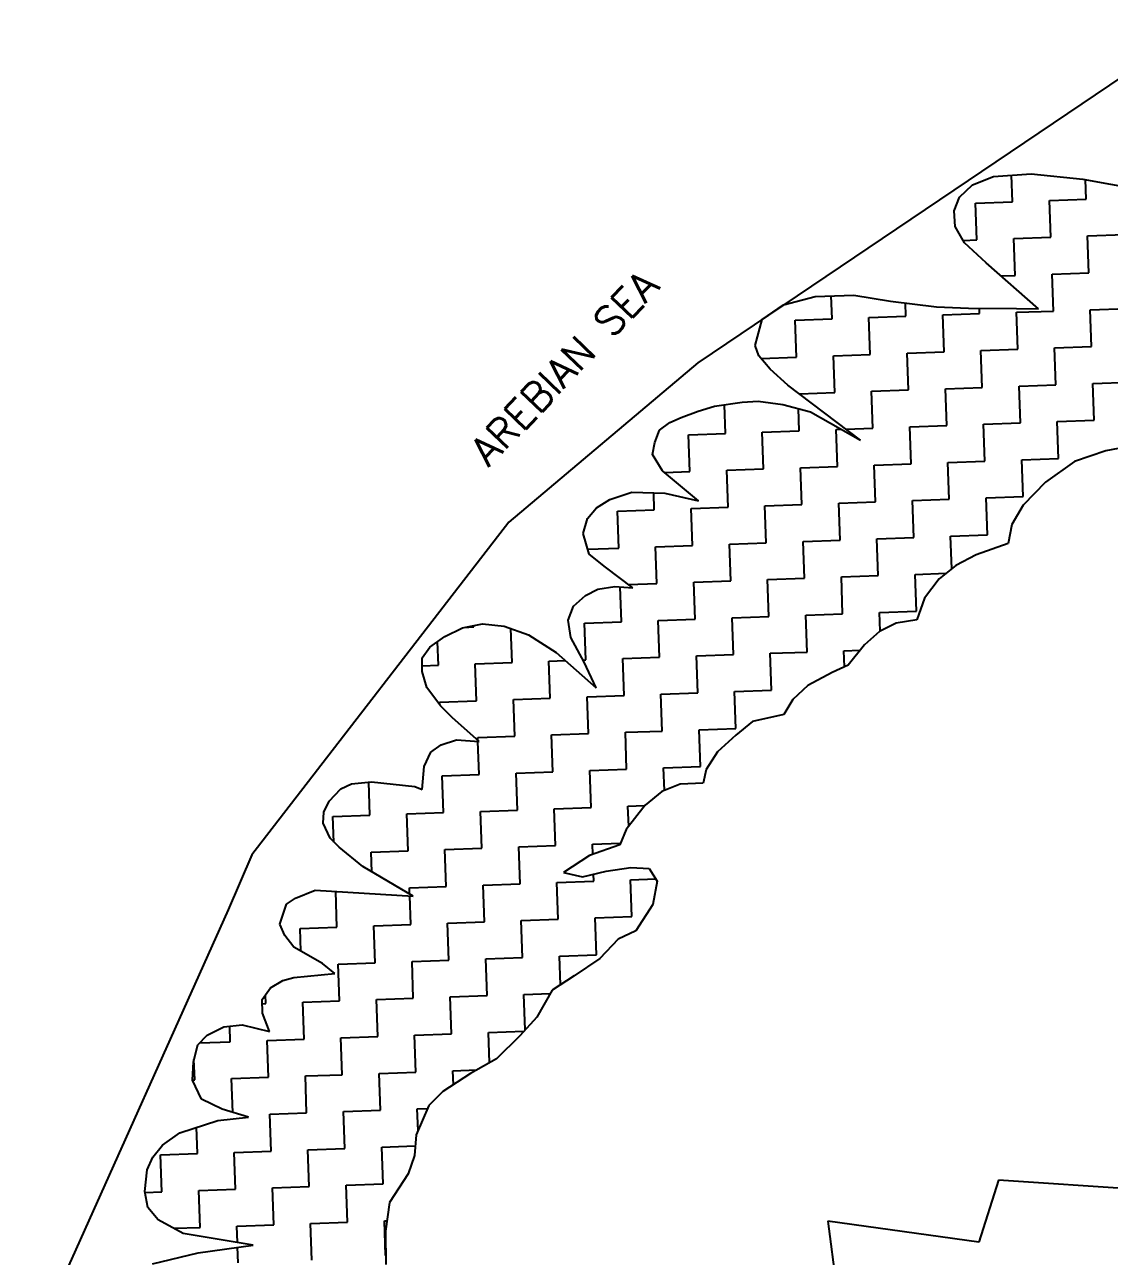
# Model space of a CAD drawing. Header units: metres. Extents: x 267220 to 268866, y 2134324 to 2136627.
# Drawn here: x 267323 to 267769, y 2136059 to 2136565 of the extents above; entities that cross this region are included whole.
import ezdxf

# ---------------------------------------------------------------- set-up
doc = ezdxf.new("R2010")
doc.units = ezdxf.units.M
for name, color, linetype in [('POLY_HATCH', 12, 'Continuous'), ('POLY_PARCEL', 6, 'Continuous'), ('TEXT_MAPOUT', 7, 'Continuous'), ('V_BOUND_LINE', 7, 'Continuous')]:
    doc.layers.add(name, color=color, linetype=linetype)
doc.styles.get("Standard").update_dxf_attribs({"font": 'simplex.shx'})

msp = doc.modelspace()

# ---------------------------------------------------------------- linework, layer by layer
at = {"layer": 'POLY_HATCH'}
for p, q in [((267706.93, 2136494.18), (267712.32, 2136499.3)), ((267712.32, 2136499.3), (267720.99, 2136502.61)), ((267720.99, 2136502.61), (267736.39, 2136503.8)), ((267736.39, 2136503.8), (267757.69, 2136501.56)), ((267757.69, 2136501.56), (267780.35, 2136497.44)), ((267704.78, 2136488.53), (267706.93, 2136494.18)), ((267705.22, 2136482.12), (267704.78, 2136488.53)), ((267709.1, 2136475.4), (267705.22, 2136482.12)), ((267717.97, 2136467.25), (267709.1, 2136475.4)), ((267739.44, 2136448.31), (267717.97, 2136467.25)), ((267634.78, 2136449.9), (267647.72, 2136453.39)), ((267647.72, 2136453.39), (267663.57, 2136453.95)), ((267663.57, 2136453.95), (267678.66, 2136451.49)), ((267625.99, 2136443.97), (267634.78, 2136449.9)), ((267678.66, 2136451.49), (267697.61, 2136449.17)), ((267697.61, 2136449.17), (267710.71, 2136448.57)), ((267710.71, 2136448.57), (267730.43, 2136448.41)), ((267730.43, 2136448.41), (267739.44, 2136448.31)), ((267623.15, 2136433.22), (267625.99, 2136443.97)), ((267624.58, 2136428.99), (267623.15, 2136433.22)), ((267629.28, 2136423.59), (267624.58, 2136428.99)), ((267636.59, 2136416.99), (267629.28, 2136423.59)), ((267666.34, 2136394.38), (267636.59, 2136416.99)), ((267599.67, 2136406.35), (267606.46, 2136408.31)), ((267606.46, 2136408.31), (267617.76, 2136410)), ((267617.76, 2136410), (267624.39, 2136410.45)), ((267624.39, 2136410.45), (267634.51, 2136409.1)), ((267634.51, 2136409.1), (267645.77, 2136406.07)), ((267588.04, 2136401.65), (267592.69, 2136403.75)), ((267592.69, 2136403.75), (267599.67, 2136406.35)), ((267645.77, 2136406.07), (267666.34, 2136394.38)), ((267581.9, 2136393.5), (267583.87, 2136398.5)), ((267583.87, 2136398.5), (267588.04, 2136401.65)), ((267581.01, 2136388.54), (267581.9, 2136393.5)), ((267585.11, 2136381.83), (267581.01, 2136388.54)), ((267767.1, 2136389.96), (267754.25, 2136385.64)), ((267777.93, 2136392.11), (267767.1, 2136389.96)), ((267754.25, 2136385.64), (267742.25, 2136377.13)), ((267599.91, 2136369.51), (267585.11, 2136381.83)), ((267563.45, 2136370.02), (267572.56, 2136373.03)), ((267572.56, 2136373.03), (267586.08, 2136372.65)), ((267586.08, 2136372.65), (267599.91, 2136369.51)), ((267742.25, 2136377.13), (267733.1, 2136367.67)), ((267558, 2136366.62), (267563.45, 2136370.02)), ((267733.1, 2136367.67), (267728.46, 2136359.77)), ((267554.3, 2136362.2), (267558, 2136366.62)), ((267552.58, 2136356.14), (267554.3, 2136362.2)), ((267728.46, 2136359.77), (267726.98, 2136351.99)), ((267555.03, 2136347.65), (267552.58, 2136356.14)), ((267561.65, 2136342.32), (267555.03, 2136347.65)), ((267713.79, 2136347.3), (267705.51, 2136342.97)), ((267726.98, 2136351.99), (267713.79, 2136347.3)), ((267572.89, 2136333.72), (267561.65, 2136342.32)), ((267705.51, 2136342.97), (267698.68, 2136337.45)), ((267698.68, 2136337.45), (267692.63, 2136329.51)), ((267553.49, 2136330.67), (267558.55, 2136333.21)), ((267558.55, 2136333.21), (267565.58, 2136334.32)), ((267565.58, 2136334.32), (267572.89, 2136333.72)), ((267548.51, 2136326.21), (267553.49, 2136330.67)), ((267692.63, 2136329.51), (267689.44, 2136320.61)), ((267546.35, 2136320.56), (267548.51, 2136326.21)), ((267495.79, 2136313.72), (267502.95, 2136317.4)), ((267502.95, 2136317.4), (267511.25, 2136318.99)), ((267511.25, 2136318.99), (267520.07, 2136318.02)), ((267520.07, 2136318.02), (267530.06, 2136314.52)), ((267547.47, 2136313.32), (267546.35, 2136320.56)), ((267681.05, 2136319.26), (267674.14, 2136315.85)), ((267689.44, 2136320.61), (267681.05, 2136319.26)), ((267489.51, 2136309.42), (267495.79, 2136313.72)), ((267530.06, 2136314.52), (267541.47, 2136307.21)), ((267552.97, 2136303.23), (267547.47, 2136313.32)), ((267674.14, 2136315.85), (267668.01, 2136310.36)), ((267486.45, 2136305.03), (267489.51, 2136309.42)), ((267541.47, 2136307.21), (267557.85, 2136292.69)), ((267668.01, 2136310.36), (267661.27, 2136302.04)), ((267486.44, 2136299.46), (267486.45, 2136305.03)), ((267557.85, 2136292.69), (267552.97, 2136303.23)), ((267661.27, 2136302.04), (267654.7, 2136298.99)), ((267488.39, 2136292.88), (267486.44, 2136299.46)), ((267654.7, 2136298.99), (267644.7, 2136293.71)), ((267494.01, 2136285.37), (267488.39, 2136292.88)), ((267644.7, 2136293.71), (267638.58, 2136287.87)), ((267638.58, 2136287.87), (267634.93, 2136281.77)), ((267498.91, 2136280.41), (267494.01, 2136285.37)), ((267634.93, 2136281.77), (267622.03, 2136278.85)), ((267509.78, 2136270.66), (267498.91, 2136280.41)), ((267622.03, 2136278.85), (267615.2, 2136273.34)), ((267494.18, 2136269.24), (267500.54, 2136271.4)), ((267500.54, 2136271.4), (267509.78, 2136270.66)), ((267615.2, 2136273.34), (267607.71, 2136266.39)), ((267487.21, 2136260.42), (267490, 2136266.31)), ((267490, 2136266.31), (267494.18, 2136269.24)), ((267607.71, 2136266.39), (267603.05, 2136259.2)), ((267486.47, 2136250.97), (267487.21, 2136260.42)), ((267603.05, 2136259.2), (267601.84, 2136253.53)), ((267448.27, 2136246.17), (267453.02, 2136251.27)), ((267453.02, 2136251.27), (267457.45, 2136253.36)), ((267457.45, 2136253.36), (267465.57, 2136254.08)), ((267465.57, 2136254.08), (267483.43, 2136252.14)), ((267483.43, 2136252.14), (267486.47, 2136250.97)), ((267592.36, 2136253.2), (267584.74, 2136250.11)), ((267601.84, 2136253.53), (267592.36, 2136253.2)), ((267446.08, 2136241.6), (267448.27, 2136246.17)), ((267584.74, 2136250.11), (267577.91, 2136244.6)), ((267445.81, 2136237.09), (267446.08, 2136241.6)), ((267577.91, 2136244.6), (267570.18, 2136234.48)), ((267448.6, 2136230.97), (267445.81, 2136237.09)), ((267452.38, 2136227.25), (267448.6, 2136230.97)), ((267570.18, 2136234.48), (267567.59, 2136228.24)), ((267462.09, 2136219.35), (267452.38, 2136227.25)), ((267567.59, 2136228.24), (267555.09, 2136223.93)), ((267555.09, 2136223.93), (267544.45, 2136216.88)), ((267482.68, 2136207.23), (267462.09, 2136219.35)), ((267544.45, 2136216.88), (267552.25, 2136215.05)), ((267552.25, 2136215.05), (267562, 2136217.5)), ((267562, 2136217.5), (267572.14, 2136218.92)), ((267572.14, 2136218.92), (267579.54, 2136218.48)), ((267579.54, 2136218.48), (267582.89, 2136213.33)), ((267582.89, 2136213.33), (267581.12, 2136203.78)), ((267430.7, 2136203.87), (267434.47, 2136206.36)), ((267434.47, 2136206.36), (267442.5, 2136209.65)), ((267442.5, 2136209.65), (267482.68, 2136207.23)), ((267428, 2136195.63), (267430.7, 2136203.87)), ((267581.12, 2136203.78), (267574.13, 2136192.99)), ((267430.09, 2136190.99), (267428, 2136195.63)), ((267433.69, 2136186.19), (267430.09, 2136190.99)), ((267574.13, 2136192.99), (267566.87, 2136189.57)), ((267445.51, 2136179.55), (267433.69, 2136186.19)), ((267566.87, 2136189.57), (267559.42, 2136181.57)), ((267559.42, 2136181.57), (267548.77, 2136174.52)), ((267433.71, 2136173.77), (267450.58, 2136175.44)), ((267450.58, 2136175.44), (267445.51, 2136179.55)), ((267424.21, 2136169.57), (267429.25, 2136172.54)), ((267429.25, 2136172.54), (267433.71, 2136173.77)), ((267548.77, 2136174.52), (267539.85, 2136168.58)), ((267420.74, 2136164.73), (267424.21, 2136169.57)), ((267539.85, 2136168.58), (267533.56, 2136157.46)), ((267420.94, 2136159.17), (267420.74, 2136164.73)), ((267423.78, 2136151.56), (267420.94, 2136159.17)), ((267533.56, 2136157.46), (267526.45, 2136149.83)), ((267394.39, 2136146.11), (267398.11, 2136150.1)), ((267398.11, 2136150.1), (267405.06, 2136153.46)), ((267405.06, 2136153.46), (267412.54, 2136154.37)), ((267412.54, 2136154.37), (267423.78, 2136151.56)), ((267392.5, 2136139.19), (267394.39, 2136146.11)), ((267526.45, 2136149.83), (267516.95, 2136140.36)), ((267516.95, 2136140.36), (267506.27, 2136134.35)), ((267392.12, 2136131.68), (267392.5, 2136139.19)), ((267395.83, 2136123.88), (267392.12, 2136131.68)), ((267506.27, 2136134.35), (267494.93, 2136126.92)), ((267494.93, 2136126.92), (267489.16, 2136121.27)), ((267404.34, 2136119.69), (267395.83, 2136123.88)), ((267415.18, 2136116.43), (267404.34, 2136119.69)), ((267489.16, 2136121.27), (267483.97, 2136109.14)), ((267386.89, 2136110.06), (267402.58, 2136115.12)), ((267402.58, 2136115.12), (267415.18, 2136116.43)), ((267379.79, 2136104.88), (267386.89, 2136110.06)), ((267375.89, 2136100.03), (267379.79, 2136104.88)), ((267483.97, 2136109.14), (267483.22, 2136100.68)), ((267373.5, 2136094.8), (267375.89, 2136100.03)), ((267483.22, 2136100.68), (267480.67, 2136093.21)), ((267372.54, 2136085.87), (267373.5, 2136094.8)), ((267480.67, 2136093.21), (267473.01, 2136081.34)), ((267373.84, 2136079.28), (267372.54, 2136085.87)), ((267378.1, 2136074.29), (267373.84, 2136079.28)), ((267473.01, 2136081.34), (267471.32, 2136069.69)), ((267388.37, 2136068.66), (267378.1, 2136074.29)), ((267471.32, 2136069.69), (267471.46, 2136055.99)), ((267417.06, 2136063.9), (267388.37, 2136068.66)), ((267394.44, 2136060.73), (267417.06, 2136063.9)), ((267375.74, 2136056.21), (267394.44, 2136060.73))]:
    msp.add_line(p, q, dxfattribs=at)
at = {"layer": 'POLY_HATCH', "linetype": 'Continuous'}
for p, q in [((267728.76, 2136492.3), (267728.37, 2136503.18)), ((267759.03, 2136493.38), (267758.75, 2136501.37)), ((267713.62, 2136491.76), (267728.76, 2136492.3)), ((267714.17, 2136476.62), (267713.62, 2136491.76)), ((267743.9, 2136492.84), (267759.03, 2136493.38)), ((267744.44, 2136477.71), (267743.9, 2136492.84)), ((267759.58, 2136478.25), (267774.71, 2136478.79)), ((267708.51, 2136476.42), (267714.17, 2136476.62)), ((267729.3, 2136477.16), (267744.44, 2136477.71)), ((267729.84, 2136462.03), (267729.3, 2136477.16)), ((267760.12, 2136463.11), (267759.58, 2136478.25)), ((267724.12, 2136461.82), (267729.84, 2136462.03)), ((267744.98, 2136462.57), (267760.12, 2136463.11)), ((267745.52, 2136447.43), (267744.98, 2136462.57)), ((267654.7, 2136444.19), (267654.36, 2136453.62)), ((267684.97, 2136445.27), (267684.78, 2136450.74)), ((267715.25, 2136446.35), (267715.17, 2136448.53)), ((267760.66, 2136447.97), (267775.79, 2136448.51)), ((267639.57, 2136443.65), (267654.7, 2136444.19)), ((267640.11, 2136428.51), (267639.57, 2136443.65)), ((267669.84, 2136444.73), (267684.97, 2136445.27)), ((267670.38, 2136429.59), (267669.84, 2136444.73)), ((267700.11, 2136445.81), (267715.25, 2136446.35)), ((267700.65, 2136430.67), (267700.11, 2136445.81)), ((267730.38, 2136446.89), (267745.52, 2136447.43)), ((267730.93, 2136431.76), (267730.38, 2136446.89)), ((267761.2, 2136432.84), (267760.66, 2136447.97)), ((267625.46, 2136427.99), (267640.11, 2136428.51)), ((267655.24, 2136429.05), (267670.38, 2136429.59)), ((267655.78, 2136413.91), (267655.24, 2136429.05)), ((267685.52, 2136430.13), (267700.65, 2136430.67)), ((267686.06, 2136415), (267685.52, 2136430.13)), ((267715.79, 2136431.21), (267730.93, 2136431.76)), ((267716.33, 2136416.08), (267715.79, 2136431.21)), ((267746.06, 2136432.3), (267761.2, 2136432.84)), ((267746.6, 2136417.16), (267746.06, 2136432.3)), ((267761.74, 2136417.7), (267776.88, 2136418.24)), ((267641.32, 2136413.4), (267655.78, 2136413.91)), ((267670.92, 2136414.46), (267686.06, 2136415)), ((267671.46, 2136399.32), (267670.92, 2136414.46)), ((267701.19, 2136415.54), (267716.33, 2136416.08)), ((267701.73, 2136400.4), (267701.19, 2136415.54)), ((267731.47, 2136416.62), (267746.6, 2136417.16)), ((267732.01, 2136401.48), (267731.47, 2136416.62)), ((267762.28, 2136402.56), (267761.74, 2136417.7)), ((267610.91, 2136397.15), (267610.49, 2136408.91)), ((267641.19, 2136398.24), (267640.86, 2136407.39)), ((267626.05, 2136397.7), (267641.19, 2136398.24)), ((267626.59, 2136382.56), (267626.05, 2136397.7)), ((267656.32, 2136398.78), (267658.46, 2136398.85)), ((267656.87, 2136383.64), (267656.32, 2136398.78)), ((267660.36, 2136398.92), (267671.46, 2136399.32)), ((267686.6, 2136399.86), (267701.73, 2136400.4)), ((267687.14, 2136384.72), (267686.6, 2136399.86)), ((267716.87, 2136400.94), (267732.01, 2136401.48)), ((267717.41, 2136385.8), (267716.87, 2136400.94)), ((267747.14, 2136402.02), (267762.28, 2136402.56)), ((267747.68, 2136386.89), (267747.14, 2136402.02)), ((267595.78, 2136396.61), (267610.91, 2136397.15)), ((267596.32, 2136381.48), (267595.78, 2136396.61)), ((267611.46, 2136382.02), (267626.59, 2136382.56)), ((267641.73, 2136383.1), (267656.87, 2136383.64)), ((267642.27, 2136367.96), (267641.73, 2136383.1)), ((267672, 2136384.18), (267687.14, 2136384.72)), ((267672.54, 2136369.05), (267672, 2136384.18)), ((267702.27, 2136385.26), (267717.41, 2136385.8)), ((267702.82, 2136370.13), (267702.27, 2136385.26)), ((267732.55, 2136386.35), (267747.68, 2136386.89)), ((267733.09, 2136371.21), (267732.55, 2136386.35)), ((267585.98, 2136381.11), (267596.32, 2136381.48)), ((267612, 2136366.88), (267611.46, 2136382.02)), ((267581.72, 2136365.8), (267581.47, 2136372.78)), ((267627.13, 2136367.42), (267642.27, 2136367.96)), ((267627.67, 2136352.29), (267627.13, 2136367.42)), ((267657.41, 2136368.5), (267672.54, 2136369.05)), ((267657.95, 2136353.37), (267657.41, 2136368.5)), ((267687.68, 2136369.59), (267702.82, 2136370.13)), ((267688.22, 2136354.45), (267687.68, 2136369.59)), ((267717.95, 2136370.67), (267733.09, 2136371.21)), ((267718.49, 2136355.53), (267717.95, 2136370.67)), ((267566.59, 2136365.26), (267581.72, 2136365.8)), ((267567.13, 2136350.12), (267566.59, 2136365.26)), ((267596.86, 2136366.34), (267612, 2136366.88)), ((267597.4, 2136351.2), (267596.86, 2136366.34)), ((267612.54, 2136351.75), (267627.67, 2136352.29)), ((267642.81, 2136352.83), (267657.95, 2136353.37)), ((267643.35, 2136337.69), (267642.81, 2136352.83)), ((267673.08, 2136353.91), (267688.22, 2136354.45)), ((267673.62, 2136338.77), (267673.08, 2136353.91)), ((267703.36, 2136354.99), (267718.49, 2136355.53)), ((267703.83, 2136341.62), (267703.36, 2136354.99)), ((267554.45, 2136349.67), (267567.13, 2136350.12)), ((267582.26, 2136350.66), (267597.4, 2136351.2)), ((267582.81, 2136335.53), (267582.26, 2136350.66)), ((267613.08, 2136336.61), (267612.54, 2136351.75)), ((267628.22, 2136337.15), (267643.35, 2136337.69)), ((267628.76, 2136322.01), (267628.22, 2136337.15)), ((267658.49, 2136338.23), (267673.62, 2136338.77)), ((267659.03, 2136323.1), (267658.49, 2136338.23)), ((267688.76, 2136339.31), (267701.55, 2136339.77)), ((267689.3, 2136324.18), (267688.76, 2136339.31)), ((267568.21, 2136319.85), (267567.7, 2136334.15)), ((267571.08, 2136335.11), (267582.81, 2136335.53)), ((267597.94, 2136336.07), (267613.08, 2136336.61)), ((267598.48, 2136320.93), (267597.94, 2136336.07)), ((267613.62, 2136321.47), (267628.76, 2136322.01)), ((267643.89, 2136322.55), (267659.03, 2136323.1)), ((267644.43, 2136307.42), (267643.89, 2136322.55)), ((267674.17, 2136323.64), (267689.3, 2136324.18)), ((267674.44, 2136315.99), (267674.17, 2136323.64)), ((267503.68, 2136317.54), (267507.66, 2136317.69)), ((267507.66, 2136317.69), (267507.64, 2136318.3)), ((267523.34, 2136303.09), (267522.84, 2136317.04)), ((267553.07, 2136319.31), (267568.21, 2136319.85)), ((267553.61, 2136304.17), (267553.07, 2136319.31)), ((267583.35, 2136320.39), (267598.48, 2136320.93)), ((267583.89, 2136305.25), (267583.35, 2136320.39)), ((267614.16, 2136306.34), (267613.62, 2136321.47)), ((267493.07, 2136302.01), (267492.72, 2136311.62)), ((267629.3, 2136306.88), (267644.43, 2136307.42)), ((267629.84, 2136291.74), (267629.3, 2136306.88)), ((267659.57, 2136307.96), (267666.26, 2136308.2)), ((267659.81, 2136301.36), (267659.57, 2136307.96)), ((267486.44, 2136301.77), (267493.07, 2136302.01)), ((267508.21, 2136302.55), (267523.34, 2136303.09)), ((267508.75, 2136287.41), (267508.21, 2136302.55)), ((267538.48, 2136303.63), (267545.23, 2136303.87)), ((267539.02, 2136288.49), (267538.48, 2136303.63)), ((267552.48, 2136304.13), (267553.61, 2136304.17)), ((267568.75, 2136304.71), (267583.89, 2136305.25)), ((267569.29, 2136289.58), (267568.75, 2136304.71)), ((267599.02, 2136305.79), (267614.16, 2136306.34)), ((267599.57, 2136290.66), (267599.02, 2136305.79)), ((267614.7, 2136291.2), (267629.84, 2136291.74)), ((267493.61, 2136286.87), (267508.75, 2136287.41)), ((267493.65, 2136285.87), (267493.61, 2136286.87)), ((267523.88, 2136287.95), (267539.02, 2136288.49)), ((267524.42, 2136272.82), (267523.88, 2136287.95)), ((267554.16, 2136289.04), (267569.29, 2136289.58)), ((267554.7, 2136273.9), (267554.16, 2136289.04)), ((267584.43, 2136290.12), (267599.57, 2136290.66)), ((267584.97, 2136274.98), (267584.43, 2136290.12)), ((267615.24, 2136276.06), (267614.7, 2136291.2)), ((267509.29, 2136272.28), (267524.42, 2136272.82)), ((267509.33, 2136271.06), (267509.29, 2136272.28)), ((267539.56, 2136273.36), (267554.7, 2136273.9)), ((267540.1, 2136258.22), (267539.56, 2136273.36)), ((267569.83, 2136274.44), (267584.97, 2136274.98)), ((267570.37, 2136259.3), (267569.83, 2136274.44)), ((267600.11, 2136275.52), (267615.24, 2136276.06)), ((267600.65, 2136260.39), (267600.11, 2136275.52)), ((267509.83, 2136257.14), (267509.34, 2136270.69)), ((267494.69, 2136256.6), (267509.83, 2136257.14)), ((267495.23, 2136241.46), (267494.69, 2136256.6)), ((267524.96, 2136257.68), (267540.1, 2136258.22)), ((267525.51, 2136242.54), (267524.96, 2136257.68)), ((267555.24, 2136258.76), (267570.37, 2136259.3)), ((267555.78, 2136243.63), (267555.24, 2136258.76)), ((267585.51, 2136259.84), (267600.65, 2136260.39)), ((267585.84, 2136250.56), (267585.51, 2136259.84)), ((267464.96, 2136240.38), (267464.47, 2136253.98)), ((267480.1, 2136240.92), (267495.23, 2136241.46)), ((267480.64, 2136225.78), (267480.1, 2136240.92)), ((267510.37, 2136242), (267525.51, 2136242.54)), ((267510.91, 2136226.87), (267510.37, 2136242)), ((267540.64, 2136243.08), (267555.78, 2136243.63)), ((267541.18, 2136227.95), (267540.64, 2136243.08)), ((267570.91, 2136244.17), (267577.76, 2136244.41)), ((267571.21, 2136235.83), (267570.91, 2136244.17)), ((267449.82, 2136239.84), (267464.96, 2136240.38)), ((267450.2, 2136229.4), (267449.82, 2136239.84)), ((267465.5, 2136225.24), (267480.64, 2136225.78)), ((267495.77, 2136226.33), (267510.91, 2136226.87)), ((267496.31, 2136211.19), (267495.77, 2136226.33)), ((267526.05, 2136227.41), (267541.18, 2136227.95)), ((267526.59, 2136212.27), (267526.05, 2136227.41)), ((267556.32, 2136228.49), (267567.87, 2136228.9)), ((267556.47, 2136224.41), (267556.32, 2136228.49)), ((267465.79, 2136217.17), (267465.5, 2136225.24)), ((267556.86, 2136213.35), (267556.76, 2136216.18)), ((267481.18, 2136210.65), (267496.31, 2136211.19)), ((267481.27, 2136208.06), (267481.18, 2136210.65)), ((267511.45, 2136211.73), (267526.59, 2136212.27)), ((267511.99, 2136196.59), (267511.45, 2136211.73)), ((267541.72, 2136212.81), (267556.86, 2136213.35)), ((267542.26, 2136197.68), (267541.72, 2136212.81)), ((267572, 2136213.89), (267582.29, 2136214.26)), ((267572.54, 2136198.76), (267572, 2136213.89)), ((267451.45, 2136194.43), (267450.92, 2136209.14)), ((267481.72, 2136195.51), (267481.3, 2136207.31)), ((267466.58, 2136194.97), (267481.72, 2136195.51)), ((267496.86, 2136196.05), (267511.99, 2136196.59)), ((267497.4, 2136180.92), (267496.86, 2136196.05)), ((267527.13, 2136197.13), (267542.26, 2136197.68)), ((267527.67, 2136182), (267527.13, 2136197.13)), ((267557.4, 2136198.22), (267572.54, 2136198.76)), ((267557.94, 2136183.08), (267557.4, 2136198.22)), ((267436.31, 2136193.89), (267451.45, 2136194.43)), ((267436.64, 2136184.53), (267436.31, 2136193.89)), ((267467.12, 2136179.83), (267466.58, 2136194.97)), ((267482.26, 2136180.37), (267497.4, 2136180.92)), ((267482.8, 2136165.24), (267482.26, 2136180.37)), ((267512.53, 2136181.46), (267527.67, 2136182)), ((267513.07, 2136166.32), (267512.53, 2136181.46)), ((267542.81, 2136182.54), (267557.94, 2136183.08)), ((267543.22, 2136170.83), (267542.81, 2136182.54)), ((267451.99, 2136179.29), (267467.12, 2136179.83)), ((267452.53, 2136164.16), (267451.99, 2136179.29)), ((267422.25, 2136163.07), (267422.13, 2136166.66)), ((267467.66, 2136164.7), (267482.8, 2136165.24)), ((267497.94, 2136165.78), (267513.07, 2136166.32)), ((267498.48, 2136150.64), (267497.94, 2136165.78)), ((267528.21, 2136166.86), (267539.1, 2136167.25)), ((267528.73, 2136152.27), (267528.21, 2136166.86)), ((267420.8, 2136163.02), (267422.25, 2136163.07)), ((267437.39, 2136163.62), (267452.53, 2136164.16)), ((267437.93, 2136148.48), (267437.39, 2136163.62)), ((267468.21, 2136149.56), (267467.66, 2136164.7)), ((267407.66, 2136147.4), (267407.43, 2136153.75)), ((267483.34, 2136150.1), (267498.48, 2136150.64)), ((267483.88, 2136134.97), (267483.34, 2136150.1)), ((267513.61, 2136151.18), (267528.2, 2136151.71)), ((267514.06, 2136138.73), (267513.61, 2136151.18)), ((267395.17, 2136146.95), (267407.66, 2136147.4)), ((267422.8, 2136147.94), (267437.93, 2136148.48)), ((267423.34, 2136132.8), (267422.8, 2136147.94)), ((267453.07, 2136149.02), (267468.21, 2136149.56)), ((267453.61, 2136133.88), (267453.07, 2136149.02)), ((267393.06, 2136131.72), (267392.76, 2136140.15)), ((267468.75, 2136134.42), (267483.88, 2136134.97)), ((267499.02, 2136135.51), (267508.95, 2136135.86)), ((267499.23, 2136129.73), (267499.02, 2136135.51)), ((267392.12, 2136131.69), (267393.06, 2136131.72)), ((267408.2, 2136132.26), (267423.34, 2136132.8)), ((267408.7, 2136118.38), (267408.2, 2136132.26)), ((267438.47, 2136133.34), (267453.61, 2136133.88)), ((267439.01, 2136118.21), (267438.47, 2136133.34)), ((267469.29, 2136119.29), (267468.75, 2136134.42)), ((267484.42, 2136119.83), (267488.61, 2136119.98)), ((267484.74, 2136110.94), (267484.42, 2136119.83)), ((267423.88, 2136117.67), (267439.01, 2136118.21)), ((267424.42, 2136102.53), (267423.88, 2136117.67)), ((267454.15, 2136118.75), (267469.29, 2136119.29)), ((267454.69, 2136103.61), (267454.15, 2136118.75)), ((267394.15, 2136101.45), (267393.76, 2136112.28)), ((267469.83, 2136104.15), (267483.57, 2136104.64)), ((267379.01, 2136100.91), (267394.15, 2136101.45)), ((267379.55, 2136085.77), (267379.01, 2136100.91)), ((267409.28, 2136101.99), (267424.42, 2136102.53)), ((267409.82, 2136086.85), (267409.28, 2136101.99)), ((267439.55, 2136103.07), (267454.69, 2136103.61)), ((267440.1, 2136087.93), (267439.55, 2136103.07)), ((267470.37, 2136089.01), (267469.83, 2136104.15)), ((267372.61, 2136085.52), (267379.55, 2136085.77)), ((267394.69, 2136086.31), (267409.82, 2136086.85)), ((267395.23, 2136071.17), (267394.69, 2136086.31)), ((267424.96, 2136087.39), (267440.1, 2136087.93)), ((267425.5, 2136072.26), (267424.96, 2136087.39)), ((267455.23, 2136088.47), (267470.37, 2136089.01)), ((267455.77, 2136073.34), (267455.23, 2136088.47)), ((267384.48, 2136070.79), (267395.23, 2136071.17)), ((267410.36, 2136071.71), (267425.5, 2136072.26)), ((267410.6, 2136064.97), (267410.36, 2136071.71)), ((267440.64, 2136072.8), (267455.77, 2136073.34)), ((267441.18, 2136057.66), (267440.64, 2136072.8)), ((267470.91, 2136073.88), (267471.93, 2136073.91)), ((267471.42, 2136059.65), (267470.91, 2136073.88)), ((267410.9, 2136056.58), (267410.68, 2136063))]:
    msp.add_line(p, q, dxfattribs=at)
at = {"layer": 'POLY_PARCEL'}
for p, q in [((267723, 2136090.63), (267714.87, 2136065.16)), ((267886.41, 2136079.47), (267723, 2136090.63)), ((267714.87, 2136065.16), (267652.92, 2136073.7)), ((267652.92, 2136073.7), (267671.3, 2135935.99))]:
    msp.add_line(p, q, dxfattribs=at)
at = {"layer": 'V_BOUND_LINE'}
for p, q in [((267805.38, 2136565.01), (267599.57, 2136426.14)), ((267599.57, 2136426.14), (267522.05, 2136360.67)), ((267522.05, 2136360.67), (267416.57, 2136224.1)), ((267416.57, 2136224.1), (267406.79, 2136201.6)), ((267406.79, 2136201.6), (267323.25, 2136015.14))]:
    msp.add_line(p, q, dxfattribs=at)

# ---------------------------------------------------------------- texts
at = {"layer": 'TEXT_MAPOUT'}
msp.add_text('AREBIAN SEA', height=11.9261, rotation=46.2912, dxfattribs=at).set_placement((267513.78, 2136383.08))

doc.saveas('drawing.dxf')
